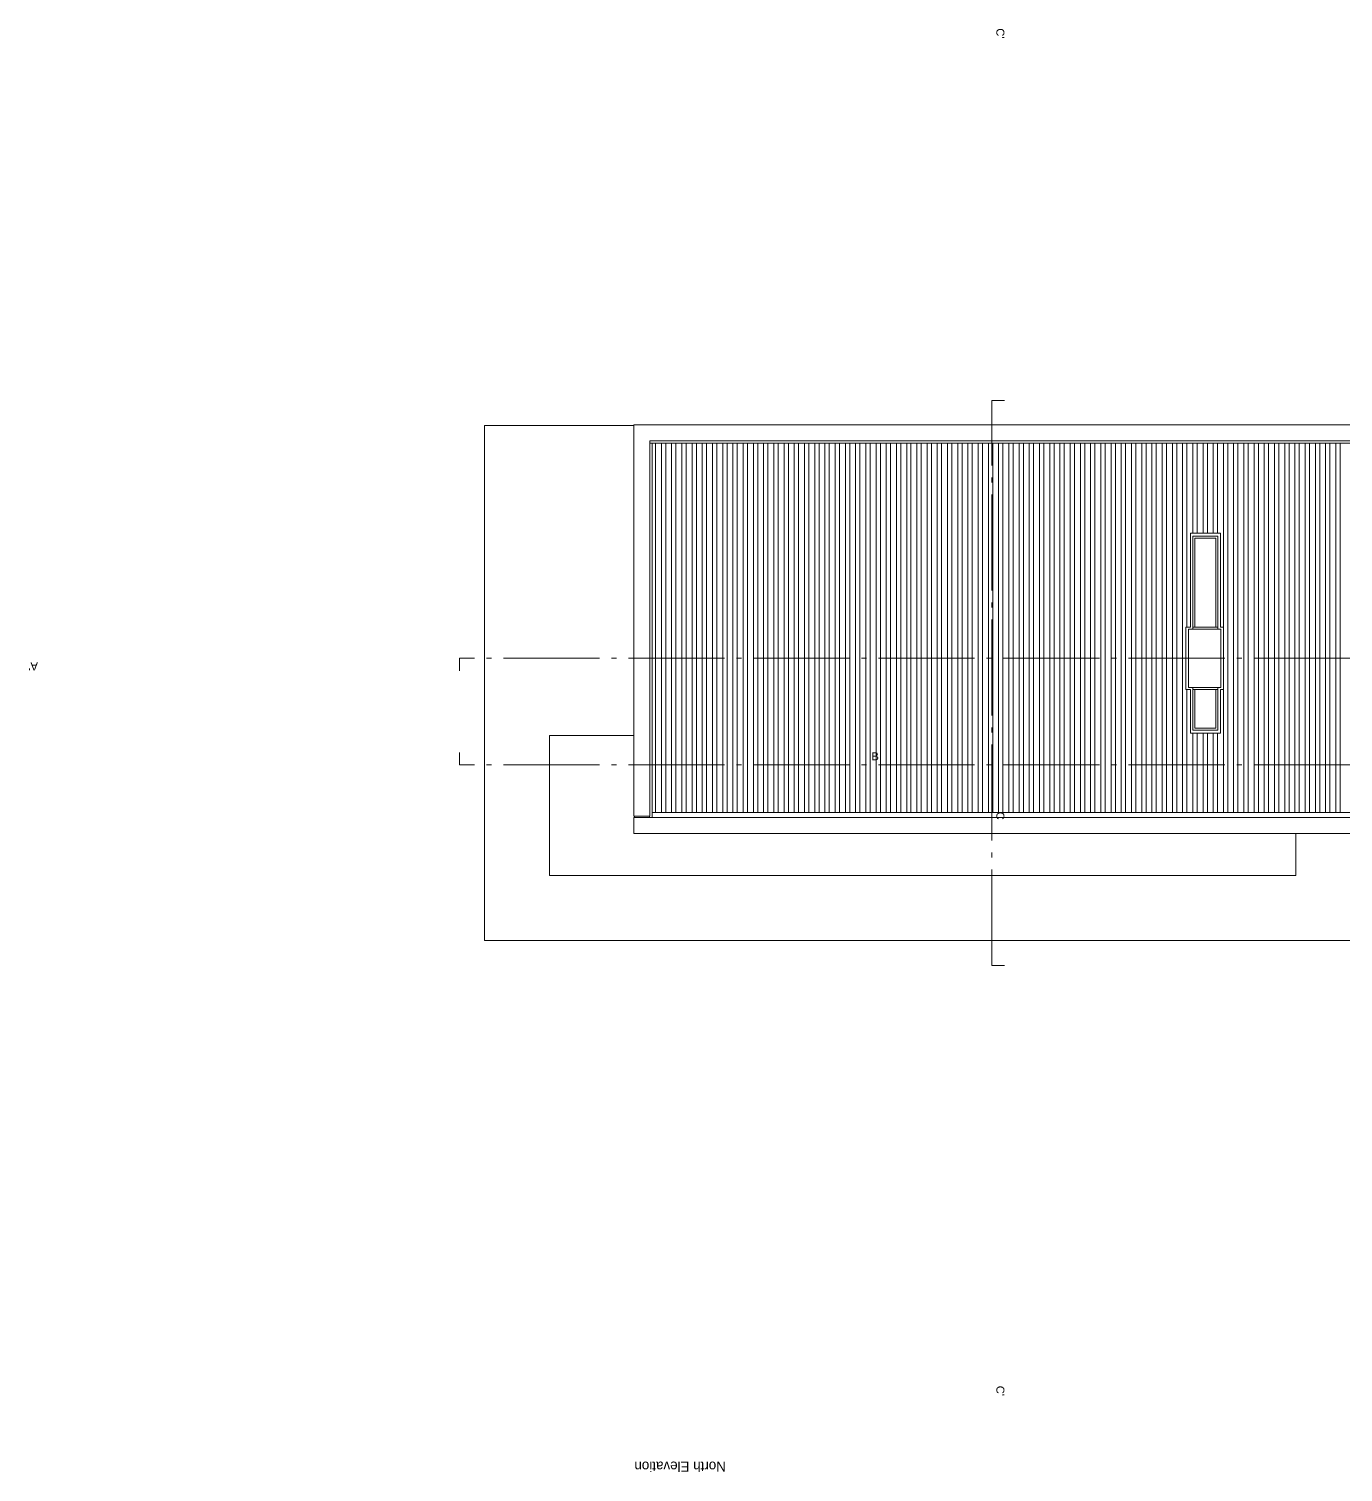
# Model space of a CAD drawing. Header units: inches. Extents: x 23 to 96, y 10 to 141.
# Drawn here: x 27.12 to 53.39, y 77.92 to 106.78 of the extents above; entities that cross this region are included whole.
import ezdxf

# ---------------------------------------------------------------- set-up
doc = ezdxf.new("R2010")
doc.units = ezdxf.units.IN
doc.header["$MEASUREMENT"] = 0
doc.linetypes.add('ACAD_ISO04W100', pattern=[30, 24, -3, 0, -3])
for name, color, linetype, lineweight in [('Dash dot', 252, 'ACAD_ISO04W100', 0), ('Legends', 7, 'Continuous', 0), ('View in first plane', 250, 'Continuous', 0), ('View in second plane', 253, 'Continuous', 0)]:
    doc.layers.add(name, color=color, linetype=linetype, lineweight=lineweight)
doc.styles.add('texto', font='txt.shx')

msp = doc.modelspace()

# ---------------------------------------------------------------- linework, layer by layer
at = {"layer": 'Dash dot', "ltscale": 0.08}
for p, q in [((46.37, 88.053), (46.37, 99.353)), ((46.37, 99.353), (46.62, 99.353)), ((71.025, 94.199), (35.725, 94.199)), ((35.725, 93.949), (35.725, 94.199)), ((35.725, 92.067), (35.725, 92.317)), ((71.025, 92.067), (35.725, 92.067)), ((46.37, 88.053), (46.62, 88.053))]:
    msp.add_line(p, q, dxfattribs=at)
at = {"layer": 'View in first plane'}
for p, q in [((57.215, 98.863), (39.215, 98.863)), ((39.215, 91.043), (39.215, 98.863)), ((57.215, 98.543), (39.535, 98.543)), ((39.535, 91.043), (39.535, 98.543)), ((50.39, 94.778), (50.39, 96.643)), ((50.89, 96.643), (50.39, 96.643)), ((50.43, 94.818), (50.43, 96.603)), ((50.85, 96.603), (50.43, 96.603)), ((50.85, 94.818), (50.85, 96.603)), ((50.89, 94.778), (50.89, 96.643)), ((50.3, 93.616), (50.3, 94.778)), ((50.95, 94.778), (50.3, 94.778)), ((50.89, 94.818), (50.39, 94.818)), ((50.95, 93.616), (50.95, 94.778)), ((50.3, 93.616), (50.3, 94.528)), ((50.95, 93.616), (50.3, 93.616)), ((50.39, 92.763), (50.39, 93.616)), ((50.89, 93.574), (50.39, 93.574)), ((50.43, 92.803), (50.43, 93.574)), ((50.85, 92.803), (50.85, 93.574)), ((50.89, 92.763), (50.89, 93.616)), ((50.89, 92.763), (50.39, 92.763)), ((50.85, 92.803), (50.43, 92.803)), ((39.535, 91.043), (39.215, 91.043)), ((62.535, 91.015), (39.215, 91.015)), ((39.215, 90.693), (39.215, 91.015)), ((39.215, 90.693), (62.535, 90.693))]:
    msp.add_line(p, q, dxfattribs=at)
at = {"layer": 'View in second plane'}
for p, q in [((36.225, 98.853), (36.225, 88.553)), ((39.215, 98.853), (36.225, 98.853)), ((57.215, 98.501), (39.535, 98.501)), ((39.577, 91.015), (39.577, 98.501)), ((39.646, 91.114), (39.646, 98.501)), ((39.764, 91.114), (39.764, 98.501)), ((39.85, 91.114), (39.85, 98.501)), ((39.968, 91.114), (39.968, 98.501)), ((40.055, 91.114), (40.055, 98.501)), ((40.173, 91.114), (40.173, 98.501)), ((40.259, 91.114), (40.259, 98.501)), ((40.378, 91.114), (40.378, 98.501)), ((40.464, 91.114), (40.464, 98.501)), ((40.582, 91.114), (40.582, 98.501)), ((40.668, 91.114), (40.668, 98.501)), ((40.786, 91.114), (40.786, 98.501)), ((40.872, 91.114), (40.872, 98.501)), ((40.991, 91.114), (40.991, 98.501)), ((41.076, 91.114), (41.076, 98.501)), ((41.195, 91.114), (41.195, 98.501)), ((41.281, 91.114), (41.281, 98.501)), ((41.399, 91.114), (41.399, 98.501)), ((41.485, 91.114), (41.485, 98.501)), ((41.603, 91.114), (41.603, 98.501)), ((41.689, 91.114), (41.689, 98.501)), ((41.808, 91.114), (41.808, 98.501)), ((41.894, 91.114), (41.894, 98.501)), ((42.012, 91.114), (42.012, 98.501)), ((42.098, 91.114), (42.098, 98.501)), ((42.216, 91.114), (42.216, 98.501)), ((42.302, 91.114), (42.302, 98.501)), ((42.42, 91.114), (42.42, 98.501)), ((42.506, 91.114), (42.506, 98.501)), ((42.625, 91.114), (42.625, 98.501)), ((42.711, 91.114), (42.711, 98.501)), ((42.829, 91.114), (42.829, 98.501)), ((42.915, 91.114), (42.915, 98.501)), ((43.033, 91.114), (43.033, 98.501)), ((43.119, 91.114), (43.119, 98.501)), ((43.238, 91.114), (43.238, 98.501)), ((43.324, 91.114), (43.324, 98.501)), ((43.442, 91.114), (43.442, 98.501)), ((43.528, 91.114), (43.528, 98.501)), ((43.646, 91.114), (43.646, 98.501)), ((43.732, 91.114), (43.732, 98.501)), ((43.85, 91.114), (43.85, 98.501)), ((43.936, 91.114), (43.936, 98.501)), ((44.055, 91.114), (44.055, 98.501)), ((44.141, 91.114), (44.141, 98.501)), ((44.259, 91.114), (44.259, 98.501)), ((44.345, 91.114), (44.345, 98.501)), ((44.463, 91.114), (44.463, 98.501)), ((44.549, 91.114), (44.549, 98.501)), ((44.668, 91.114), (44.668, 98.501)), ((44.753, 91.114), (44.753, 98.501)), ((44.872, 91.114), (44.872, 98.501)), ((44.958, 91.114), (44.958, 98.501)), ((45.076, 91.114), (45.076, 98.501)), ((45.162, 91.114), (45.162, 98.501)), ((45.28, 91.114), (45.28, 98.501)), ((45.366, 91.114), (45.366, 98.501)), ((45.485, 91.114), (45.485, 98.501)), ((45.571, 91.114), (45.571, 98.501)), ((45.689, 91.114), (45.689, 98.501)), ((45.775, 91.114), (45.775, 98.501)), ((45.893, 91.114), (45.893, 98.501)), ((45.979, 91.114), (45.979, 98.501)), ((46.097, 91.114), (46.097, 98.501)), ((46.183, 91.114), (46.183, 98.501)), ((46.302, 91.114), (46.302, 98.501)), ((46.388, 91.114), (46.388, 98.501)), ((46.506, 91.114), (46.506, 98.501)), ((46.592, 91.114), (46.592, 98.501)), ((46.71, 91.114), (46.71, 98.501)), ((46.796, 91.114), (46.796, 98.501)), ((46.915, 91.114), (46.915, 98.501)), ((47.001, 91.114), (47.001, 98.501)), ((47.119, 91.114), (47.119, 98.501)), ((47.205, 91.114), (47.205, 98.501)), ((47.323, 91.114), (47.323, 98.501)), ((47.409, 91.114), (47.409, 98.501)), ((47.527, 91.114), (47.527, 98.501)), ((47.613, 91.114), (47.613, 98.501)), ((47.732, 91.114), (47.732, 98.501)), ((47.818, 91.114), (47.818, 98.501)), ((47.936, 91.114), (47.936, 98.501)), ((48.022, 91.114), (48.022, 98.501)), ((48.14, 91.114), (48.14, 98.501)), ((48.226, 91.114), (48.226, 98.501)), ((48.344, 91.114), (48.344, 98.501)), ((48.43, 91.114), (48.43, 98.501)), ((48.549, 91.114), (48.549, 98.501)), ((48.635, 91.114), (48.635, 98.501)), ((48.753, 91.114), (48.753, 98.501)), ((48.839, 91.114), (48.839, 98.501)), ((48.957, 91.114), (48.957, 98.501)), ((49.043, 91.114), (49.043, 98.501)), ((49.162, 91.114), (49.162, 98.501)), ((49.248, 91.114), (49.248, 98.501)), ((49.366, 91.114), (49.366, 98.501)), ((49.452, 91.114), (49.452, 98.501)), ((49.57, 91.114), (49.57, 98.501)), ((49.656, 91.114), (49.656, 98.501)), ((49.774, 91.114), (49.774, 98.501)), ((49.86, 91.114), (49.86, 98.501)), ((49.979, 91.114), (49.979, 98.501)), ((50.065, 91.114), (50.065, 98.501)), ((50.183, 91.114), (50.183, 98.501)), ((50.269, 94.818), (50.269, 98.501)), ((50.387, 96.703), (50.387, 98.501)), ((50.473, 96.703), (50.473, 98.501)), ((50.592, 96.703), (50.592, 98.501)), ((50.678, 96.703), (50.678, 98.501)), ((50.796, 96.703), (50.796, 98.501)), ((50.882, 96.703), (50.882, 98.501)), ((51, 91.114), (51, 98.501)), ((51.086, 91.114), (51.086, 98.501)), ((51.204, 91.114), (51.204, 98.501)), ((51.29, 91.114), (51.29, 98.501)), ((51.409, 91.114), (51.409, 98.501)), ((51.495, 91.114), (51.495, 98.501)), ((51.613, 91.114), (51.613, 98.501)), ((51.699, 91.114), (51.699, 98.501)), ((51.817, 91.114), (51.817, 98.501)), ((51.903, 91.114), (51.903, 98.501)), ((52.021, 91.114), (52.021, 98.501)), ((52.107, 91.114), (52.107, 98.501)), ((52.226, 91.114), (52.226, 98.501)), ((52.312, 91.114), (52.312, 98.501)), ((52.43, 91.114), (52.43, 98.501)), ((52.516, 91.114), (52.516, 98.501)), ((52.634, 91.114), (52.634, 98.501)), ((52.72, 91.114), (52.72, 98.501)), ((52.839, 91.114), (52.839, 98.501)), ((52.925, 91.114), (52.925, 98.501)), ((53.043, 91.114), (53.043, 98.501)), ((53.129, 91.114), (53.129, 98.501)), ((53.247, 91.114), (53.247, 98.501)), ((53.333, 91.114), (53.333, 98.501)), ((50.34, 94.818), (50.34, 96.703)), ((50.94, 96.703), (50.34, 96.703)), ((50.94, 94.818), (50.94, 96.703)), ((50.34, 94.818), (50.25, 94.818)), ((50.25, 93.574), (50.25, 94.818)), ((51, 94.818), (50.94, 94.818)), ((51, 93.574), (51, 94.818)), ((50.34, 93.574), (50.25, 93.574)), ((50.269, 91.114), (50.269, 93.574)), ((50.34, 92.703), (50.34, 93.574)), ((50.94, 92.703), (50.94, 93.574)), ((51, 93.574), (50.94, 93.574)), ((37.525, 89.853), (37.525, 92.653)), ((39.215, 92.653), (37.525, 92.653)), ((50.94, 92.703), (50.34, 92.703)), ((50.387, 91.114), (50.387, 92.703)), ((50.473, 91.114), (50.473, 92.703)), ((50.592, 91.114), (50.592, 92.703)), ((50.678, 91.114), (50.678, 92.703)), ((50.796, 91.114), (50.796, 92.703)), ((50.882, 91.114), (50.882, 92.703)), ((39.225, 91.043), (39.225, 91.015)), ((39.525, 91.043), (39.525, 91.015)), ((39.577, 91.114), (62.173, 91.114)), ((52.45, 90.703), (52.45, 89.853)), ((52.45, 89.853), (37.525, 89.853)), ((63.225, 88.553), (36.225, 88.553))]:
    msp.add_line(p, q, dxfattribs=at)

# ---------------------------------------------------------------- texts
at = {"layer": 'Legends', "attachment_point": 3, "style": 'texto'}
for s, insert, char_height, width, rotation in [("{\\fArial|b0|i0|c0|p34;C'}", (46.62, 106.591), 0.16, 8.5641, 270), ("{\\fArial|b0|i0|c0|p34;A'}", (27.109, 93.956), 0.16, 8.5641, 180), ('{\\fArial|b0|i0|c0|p34;C}', (46.62, 90.968), 0.16, 8.5641, 270), ("{\\fArial|b0|i0|c0|p34;C'}", (46.62, 79.447), 0.16, 8.5641, 270), ('{\\fCentury Gothic|b0|i0|c0|p34;North Elevation}', (39.225, 77.935), 0.2, 17.12821, 180)]:
    msp.add_mtext(s, dxfattribs=dict(at, insert=insert, char_height=char_height, width=width, rotation=rotation))
at = {"layer": 'Legends', "insert": (44.112, 92.318), "char_height": 0.16, "width": 8.5641, "attachment_point": 3, "style": 'texto'}
msp.add_mtext('{\\fArial|b0|i0|c0|p34;B}', dxfattribs=at)

doc.saveas('drawing.dxf')
